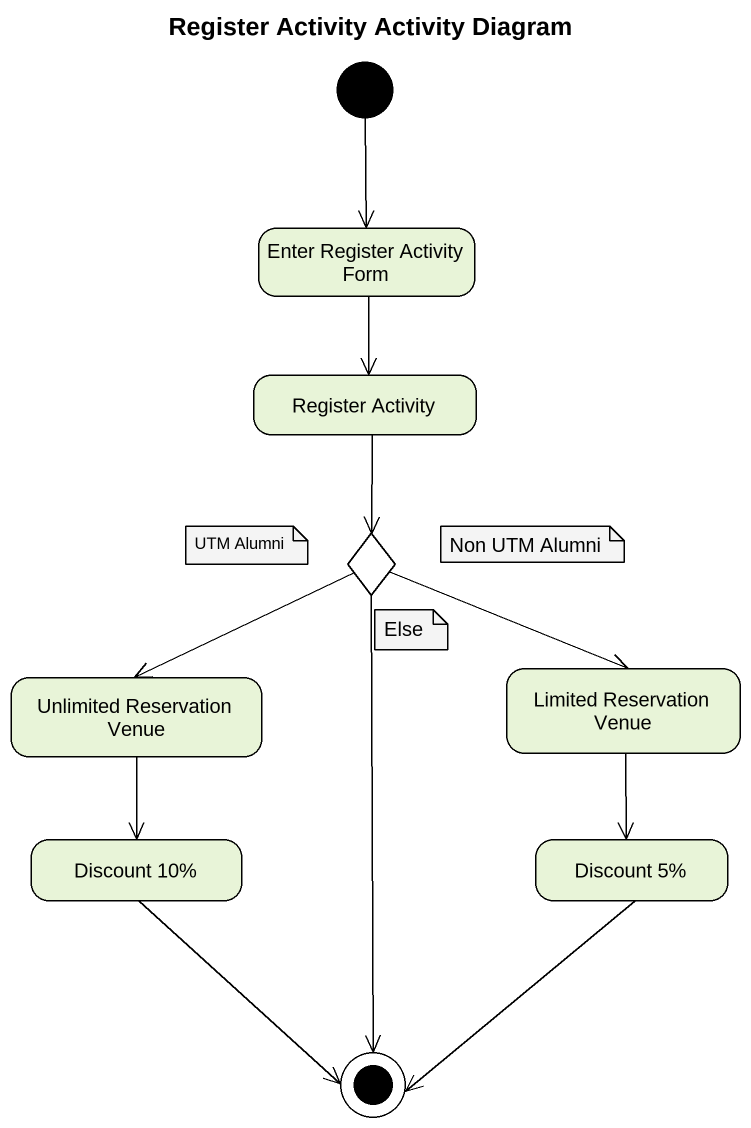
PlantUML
@startuml
title Register Activity Activity Diagram
hide empty description
state "Enter Register Activity Form" as Enter_Register_Activity_Form
state "Register Activity" as Register_Activity
state choice1 <<choice>>
state "Unlimited Reservation Venue" as Unlimited_Reservation_Venue
state "Limited Reservation Venue" as Limited_Reservation_Venue
state "Discount 10%" as Discount_10
state "Discount 5%" as Discount_5
[*] --> Enter_Register_Activity_Form
Enter_Register_Activity_Form --> Register_Activity
Register_Activity --> choice1
choice1 --> Unlimited_Reservation_Venue
choice1 -right-> Limited_Reservation_Venue
Unlimited_Reservation_Venue --> Discount_10
Limited_Reservation_Venue --> Discount_5
choice1 --> [*]
Discount_10 --> [*]
Discount_5 --> [*]
note as N1
  UTM Alumni
end note
note as N2
  Non UTM Alumni
end note
note as N3
  Else
end note
@enduml
